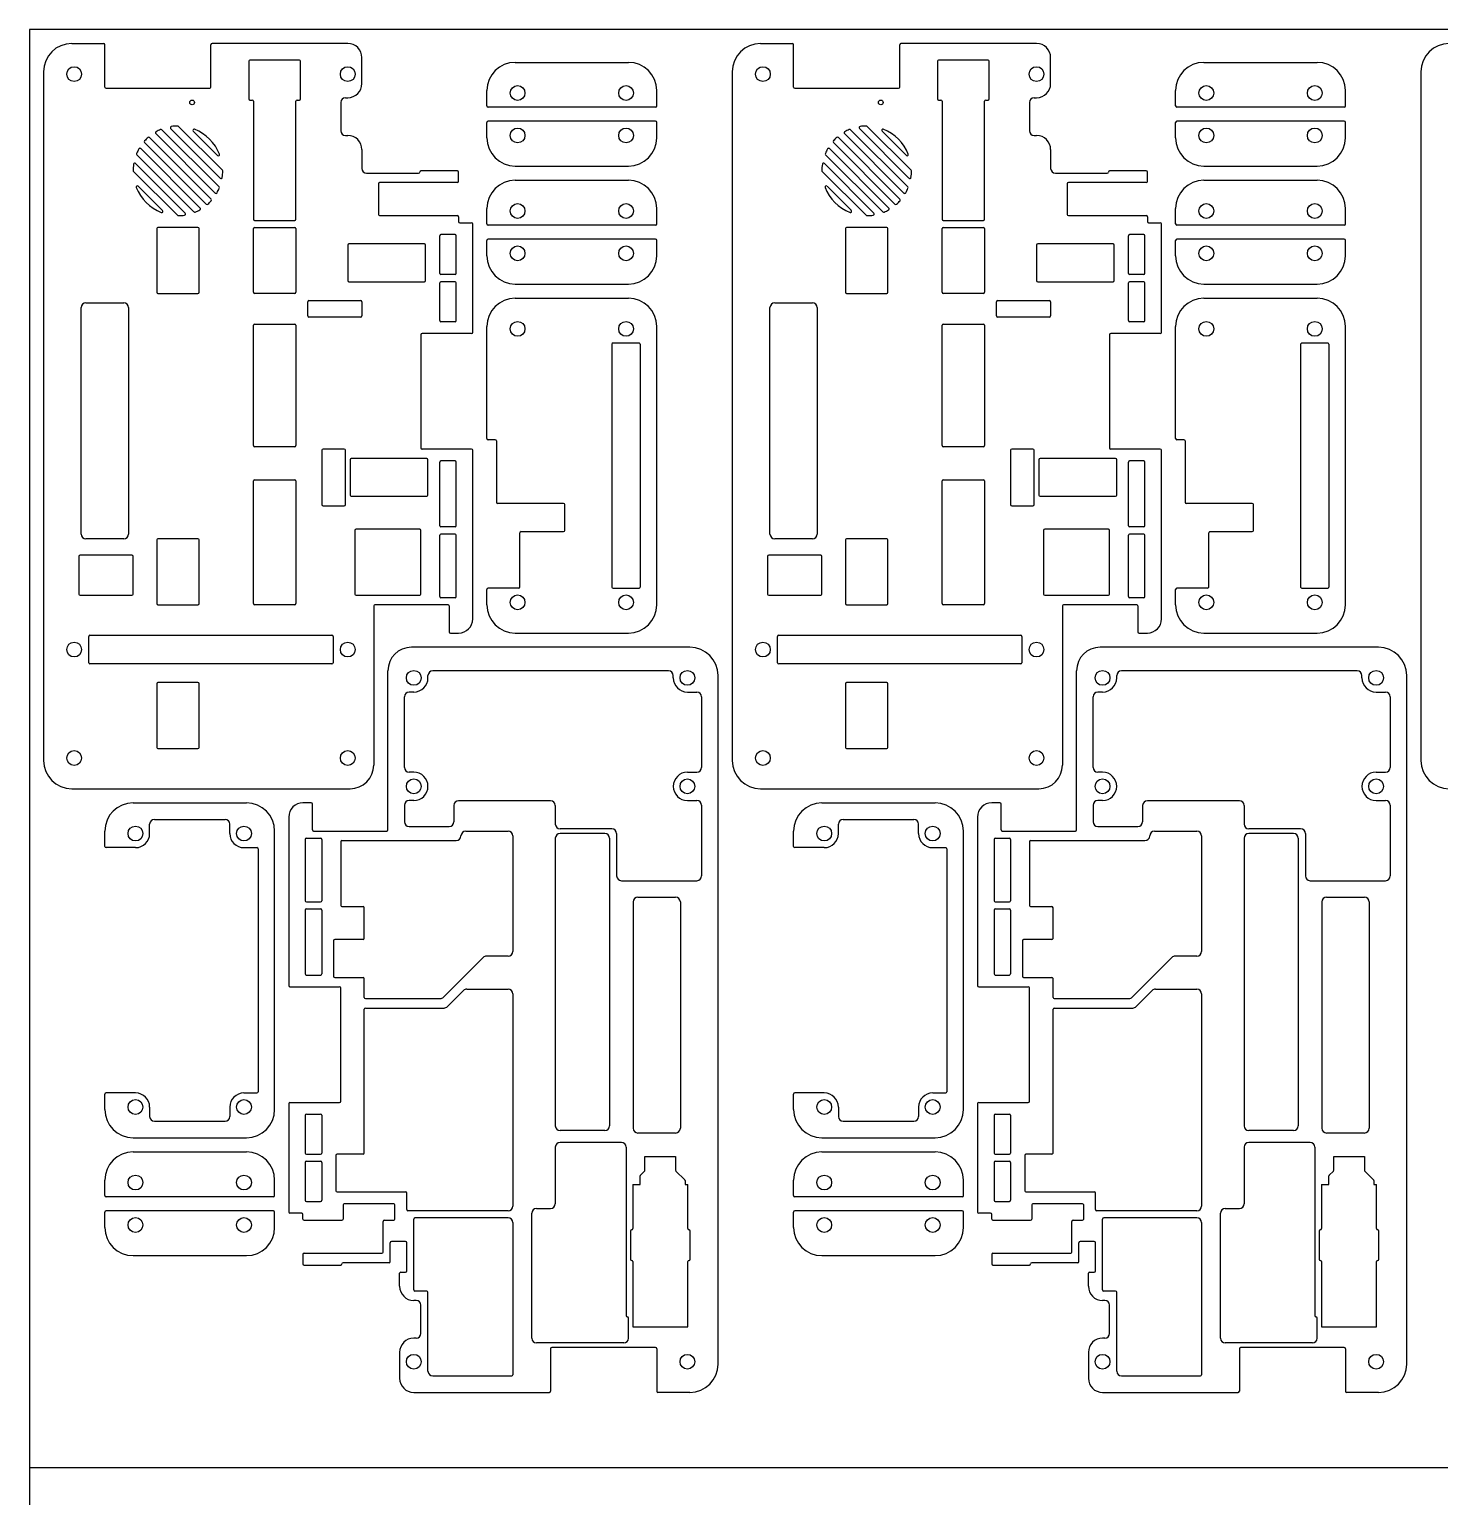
# Model space of a CAD drawing. Extents: x 0 to 610, y 0 to 610.
# Drawn here: x 0 to 299, y 298.9 to 610 of the extents above; entities that cross this region are included whole.
import ezdxf

# ---------------------------------------------------------------- set-up
doc = ezdxf.new("R2010")
doc.units = 0
doc.layers.get('0').update_dxf_attribs({"linetype": 'CONTINUOUS'})

msp = doc.modelspace()

# ---------------------------------------------------------------- linework, layer by layer
for p, q in [((610, 610), (0, 610)), ((0, 610), (0, 305)), ((67.5, 607), (38.75, 607)), ((213.5, 607), (184.75, 607)), ((3, 601), (3, 455)), ((46.5, 603.25), (46.5, 595.25)), ((57.25, 603.5), (46.75, 603.5)), ((57.5, 595.25), (57.5, 603.25)), ((103, 603), (127, 603)), ((149, 601), (149, 455)), ((192.5, 603.25), (192.5, 595.25)), ((203.25, 603.5), (192.75, 603.5)), ((203.5, 595.25), (203.5, 603.25)), ((249, 603), (273, 603)), ((295, 601), (295, 455)), ((46.75, 595), (47.25, 595)), ((47.5, 594.75), (47.5, 569.75)), ((56.5, 569.75), (56.5, 594.75)), ((97, 593.75), (97, 597)), ((133, 593.75), (133, 597)), ((192.75, 595), (193.25, 595)), ((193.5, 594.75), (193.5, 569.75)), ((202.5, 569.75), (202.5, 594.75)), ((243, 593.75), (243, 597)), ((279, 593.75), (279, 597)), ((132.75, 593.5), (97.25, 593.5)), ((278.75, 593.5), (243.25, 593.5)), ((97, 587), (97, 590.25)), ((132.75, 590.5), (97.25, 590.5)), ((133, 587), (133, 590.25)), ((243, 587), (243, 590.25)), ((278.75, 590.5), (243.25, 590.5)), ((279, 587), (279, 590.25)), ((71.5, 579.5), (82.5, 579.5)), ((103, 581), (127, 581)), ((217.5, 579.5), (228.5, 579.5)), ((249, 581), (273, 581)), ((74, 577.25), (74, 570.75)), ((90.75, 577.5), (74.25, 577.5)), ((103, 578), (127, 578)), ((220, 577.25), (220, 570.75)), ((236.75, 577.5), (220.25, 577.5)), ((249, 578), (273, 578)), ((47.75, 569.5), (56.25, 569.5)), ((74.25, 570.5), (90.75, 570.5)), ((97, 568.75), (97, 572)), ((133, 568.75), (133, 572)), ((193.75, 569.5), (202.25, 569.5)), ((220.25, 570.5), (236.75, 570.5)), ((243, 568.75), (243, 572)), ((279, 568.75), (279, 572)), ((27, 567.75), (27, 554.25)), ((35.75, 568), (27.25, 568)), ((36, 554.25), (36, 567.75)), ((47.5, 554.25), (47.5, 567.75)), ((47.75, 568), (56.25, 568)), ((56.5, 567.75), (56.5, 554.25)), ((87, 558.25), (87, 566.25)), ((90.25, 566.5), (87.25, 566.5)), ((90.5, 558.25), (90.5, 566.25)), ((94, 545.75), (94, 568.75)), ((132.75, 568.5), (97.25, 568.5)), ((173, 567.75), (173, 554.25)), ((181.75, 568), (173.25, 568)), ((182, 554.25), (182, 567.75)), ((193.5, 554.25), (193.5, 567.75)), ((193.75, 568), (202.25, 568)), ((202.5, 567.75), (202.5, 554.25)), ((233, 558.25), (233, 566.25)), ((236.25, 566.5), (233.25, 566.5)), ((236.5, 558.25), (236.5, 566.25)), ((240, 545.75), (240, 568.75)), ((278.75, 568.5), (243.25, 568.5)), ((67.5, 564.25), (67.5, 556.75)), ((83.75, 564.5), (67.75, 564.5)), ((84, 556.75), (84, 564.25)), ((97, 562), (97, 565.25)), ((132.75, 565.5), (97.25, 565.5)), ((133, 562), (133, 565.25)), ((213.5, 564.25), (213.5, 556.75)), ((229.75, 564.5), (213.75, 564.5)), ((230, 556.75), (230, 564.25)), ((243, 562), (243, 565.25)), ((278.75, 565.5), (243.25, 565.5)), ((279, 562), (279, 565.25)), ((90.25, 558), (87.25, 558)), ((236.25, 558), (233.25, 558)), ((27.25, 554), (35.75, 554)), ((56.25, 554), (47.75, 554)), ((67.75, 556.5), (83.75, 556.5)), ((87, 548.25), (87, 556.25)), ((90.25, 556.5), (87.25, 556.5)), ((90.5, 548.25), (90.5, 556.25)), ((103, 556), (127, 556)), ((173.25, 554), (181.75, 554)), ((202.25, 554), (193.75, 554)), ((213.75, 556.5), (229.75, 556.5)), ((233, 548.25), (233, 556.25)), ((236.25, 556.5), (233.25, 556.5)), ((236.5, 548.25), (236.5, 556.25)), ((249, 556), (273, 556)), ((59, 549.25), (59, 552.25)), ((59.25, 552.5), (70.25, 552.5)), ((70.5, 552.25), (70.5, 549.25)), ((103, 553), (127, 553)), ((205, 549.25), (205, 552.25)), ((205.25, 552.5), (216.25, 552.5)), ((216.5, 552.25), (216.5, 549.25)), ((249, 553), (273, 553)), ((70.25, 549), (59.25, 549)), ((90.25, 548), (87.25, 548)), ((216.25, 549), (205.25, 549)), ((236.25, 548), (233.25, 548)), ((47.5, 521.75), (47.5, 547.25)), ((47.75, 547.5), (56.25, 547.5)), ((56.5, 547.25), (56.5, 521.75)), ((83, 545.25), (83, 521.25)), ((93.75, 545.5), (83.25, 545.5)), ((97, 523.25), (97, 547)), ((133, 491.5), (133, 547)), ((193.5, 521.75), (193.5, 547.25)), ((193.75, 547.5), (202.25, 547.5)), ((202.5, 547.25), (202.5, 521.75)), ((229, 545.25), (229, 521.25)), ((239.75, 545.5), (229.25, 545.5)), ((243, 523.25), (243, 547)), ((279, 491.5), (279, 547)), ((123.5, 543.25), (123.5, 491.75)), ((123.75, 543.5), (129.25, 543.5)), ((129.5, 543.25), (129.5, 491.75)), ((269.5, 543.25), (269.5, 491.75)), ((269.75, 543.5), (275.25, 543.5)), ((275.5, 543.25), (275.5, 491.75)), ((98.75, 523), (97.25, 523)), ((99, 522.75), (99, 509.75)), ((244.75, 523), (243.25, 523)), ((245, 522.75), (245, 509.75)), ((56.25, 521.5), (47.75, 521.5)), ((62, 520.75), (62, 509.25)), ((66.75, 521), (62.25, 521)), ((67, 509.25), (67, 520.75)), ((93.75, 521), (83.25, 521)), ((202.25, 521.5), (193.75, 521.5)), ((208, 520.75), (208, 509.25)), ((212.75, 521), (208.25, 521)), ((213, 509.25), (213, 520.75)), ((239.75, 521), (229.25, 521)), ((68, 518.75), (68, 511.25)), ((84.25, 519), (68.25, 519)), ((84.5, 511.25), (84.5, 518.75)), ((87, 504.75), (87, 518.25)), ((90.25, 518.5), (87.25, 518.5)), ((90.5, 504.75), (90.5, 518.25)), ((214, 518.75), (214, 511.25)), ((230.25, 519), (214.25, 519)), ((230.5, 511.25), (230.5, 518.75)), ((233, 504.75), (233, 518.25)), ((236.25, 518.5), (233.25, 518.5)), ((236.5, 504.75), (236.5, 518.25)), ((47.5, 488.25), (47.5, 514.25)), ((47.75, 514.5), (56.25, 514.5)), ((56.5, 514.25), (56.5, 488.25)), ((193.5, 488.25), (193.5, 514.25)), ((193.75, 514.5), (202.25, 514.5)), ((202.5, 514.25), (202.5, 488.25)), ((68.25, 511), (84.25, 511)), ((214.25, 511), (230.25, 511)), ((62.25, 509), (66.75, 509)), ((208.25, 509), (212.75, 509)), ((82.75, 504), (69.25, 504)), ((90.25, 504.5), (87.25, 504.5)), ((228.75, 504), (215.25, 504)), ((236.25, 504.5), (233.25, 504.5)), ((27, 501.75), (27, 488.25)), ((35.75, 502), (27.25, 502)), ((36, 488.25), (36, 501.75)), ((69, 503.75), (69, 490.25)), ((83, 490.25), (83, 503.75)), ((87, 489.75), (87, 502.75)), ((90.25, 503), (87.25, 503)), ((90.5, 489.75), (90.5, 502.75)), ((104, 491.75), (104, 503.25)), ((173, 501.75), (173, 488.25)), ((181.75, 502), (173.25, 502)), ((182, 488.25), (182, 501.75)), ((215, 503.75), (215, 490.25)), ((229, 490.25), (229, 503.75)), ((233, 489.75), (233, 502.75)), ((236.25, 503), (233.25, 503)), ((236.5, 489.75), (236.5, 502.75)), ((250, 491.75), (250, 503.25)), ((10.5, 498.25), (10.5, 490.25)), ((21.75, 498.5), (10.75, 498.5)), ((22, 490.25), (22, 498.25)), ((156.5, 498.25), (156.5, 490.25)), ((167.75, 498.5), (156.75, 498.5)), ((168, 490.25), (168, 498.25)), ((10.75, 490), (21.75, 490)), ((69.25, 490), (82.75, 490)), ((90.25, 489.5), (87.25, 489.5)), ((97, 488), (97, 491.25)), ((103.75, 491.5), (97.25, 491.5)), ((123.75, 491.5), (129.25, 491.5)), ((133, 488), (133, 491.5)), ((156.75, 490), (167.75, 490)), ((215.25, 490), (228.75, 490)), ((236.25, 489.5), (233.25, 489.5)), ((243, 488), (243, 491.25)), ((249.75, 491.5), (243.25, 491.5)), ((269.75, 491.5), (275.25, 491.5)), ((279, 488), (279, 491.5)), ((27.25, 488), (35.75, 488)), ((56.25, 488), (47.75, 488)), ((73, 487.75), (73, 454)), ((88.75, 488), (73.25, 488)), ((89, 487.75), (89, 482.25)), ((173.25, 488), (181.75, 488)), ((202.25, 488), (193.75, 488)), ((219, 487.75), (219, 454)), ((234.75, 488), (219.25, 488)), ((235, 487.75), (235, 482.25)), ((12.6, 475.71), (12.6, 481.29)), ((12.85, 481.54), (64.15, 481.54)), ((64.4, 481.29), (64.4, 475.71)), ((103, 482), (127, 482)), ((158.6, 475.71), (158.6, 481.29)), ((158.85, 481.54), (210.15, 481.54)), ((210.4, 481.29), (210.4, 475.71)), ((249, 482), (273, 482)), ((140, 479), (81, 479)), ((286, 479), (227, 479)), ((64.15, 475.46), (12.85, 475.46)), ((76, 440.25), (76, 474)), ((135.5, 474), (85.5, 474)), ((146, 327), (146, 473)), ((210.15, 475.46), (158.85, 475.46)), ((222, 440.25), (222, 474)), ((281.5, 474), (231.5, 474)), ((292, 327), (292, 473)), ((27, 471.25), (27, 457.75)), ((35.75, 471.5), (27.25, 471.5)), ((36, 457.75), (36, 471.25)), ((173, 471.25), (173, 457.75)), ((181.75, 471.5), (173.25, 471.5)), ((182, 457.75), (182, 471.25)), ((79.5, 453.5), (79.5, 468.5)), ((225.5, 453.5), (225.5, 468.5)), ((27.25, 457.5), (35.75, 457.5)), ((173.25, 457.5), (181.75, 457.5)), ((9, 449), (68, 449)), ((155, 449), (214, 449)), ((22, 446), (46, 446)), ((60, 440.25), (60, 445.75)), ((110.5, 446.46), (91, 446.46)), ((168, 446), (192, 446)), ((206, 440.25), (206, 445.75)), ((256.5, 446.46), (237, 446.46)), ((26.5, 442.5), (41.5, 442.5)), ((172.5, 442.5), (187.5, 442.5)), ((16, 436.75), (16, 440)), ((25.5, 439.5), (25.5, 441.5)), ((42.5, 439.5), (42.5, 441.5)), ((52, 384.5), (52, 440)), ((60.25, 440), (75.75, 440)), ((91.5, 439), (91.5, 439)), ((92.5, 440), (101.5, 440)), ((102.5, 439), (102.5, 414.5)), ((123.5, 440.5), (112.5, 440.5)), ((122, 439.5), (112.5, 439.5)), ((124.5, 439.5), (124.5, 430.5)), ((162, 436.75), (162, 440)), ((171.5, 439.5), (171.5, 441.5)), ((188.5, 439.5), (188.5, 441.5)), ((198, 384.5), (198, 440)), ((206.25, 440), (221.75, 440)), ((237.5, 439), (237.5, 439)), ((238.5, 440), (247.5, 440)), ((248.5, 439), (248.5, 414.5)), ((269.5, 440.5), (258.5, 440.5)), ((268, 439.5), (258.5, 439.5)), ((270.5, 439.5), (270.5, 430.5)), ((22.5, 436.5), (16.25, 436.5)), ((45.5, 436.5), (48.25, 436.5)), ((48.5, 436.25), (48.5, 384.75)), ((58.5, 438.25), (58.5, 425.25)), ((58.75, 438.5), (61.75, 438.5)), ((62, 438.25), (62, 425.25)), ((66, 437.75), (66, 424.25)), ((111.5, 438.5), (111.5, 377.5)), ((168.5, 436.5), (162.25, 436.5)), ((191.5, 436.5), (194.25, 436.5)), ((194.5, 436.25), (194.5, 384.75)), ((204.5, 438.25), (204.5, 425.25)), ((204.75, 438.5), (207.75, 438.5)), ((208, 438.25), (208, 425.25)), ((212, 437.75), (212, 424.25)), ((257.5, 438.5), (257.5, 377.5)), ((125.5, 429.5), (141.5, 429.5)), ((271.5, 429.5), (287.5, 429.5)), ((58.5, 423.25), (58.5, 409.75)), ((58.75, 425), (61.75, 425)), ((58.75, 423.5), (61.75, 423.5)), ((62, 423.25), (62, 409.75)), ((66.25, 424), (70.75, 424)), ((71, 417.25), (71, 423.75)), ((204.5, 423.25), (204.5, 409.75)), ((204.75, 425), (207.75, 425)), ((204.75, 423.5), (207.75, 423.5)), ((208, 423.25), (208, 409.75)), ((212.25, 424), (216.75, 424)), ((217, 417.25), (217, 423.75)), ((70.75, 417), (64.75, 417)), ((216.75, 417), (210.75, 417)), ((64.5, 416.75), (64.5, 409.25)), ((210.5, 416.75), (210.5, 409.25)), ((101.5, 413.5), (96.91, 413.5)), ((247.5, 413.5), (242.91, 413.5)), ((58.75, 409.5), (61.75, 409.5)), ((64.75, 409), (70.75, 409)), ((71, 404.75), (71, 408.75)), ((204.75, 409.5), (207.75, 409.5)), ((210.75, 409), (216.75, 409)), ((217, 404.75), (217, 408.75)), ((55.25, 407), (65.75, 407)), ((66, 382.75), (66, 406.75)), ((92.74, 406.5), (101.5, 406.5)), ((102.5, 405.5), (102.5, 360.5)), ((201.25, 407), (211.75, 407)), ((212, 382.75), (212, 406.75)), ((238.74, 406.5), (247.5, 406.5)), ((248.5, 405.5), (248.5, 360.5)), ((71, 371.75), (71, 402.25)), ((217, 371.75), (217, 402.25)), ((16, 381), (16, 384.25)), ((22.5, 384.5), (16.25, 384.5)), ((45.5, 384.5), (48.25, 384.5)), ((52, 381), (52, 384.5)), ((162, 381), (162, 384.25)), ((168.5, 384.5), (162.25, 384.5)), ((191.5, 384.5), (194.25, 384.5)), ((198, 381), (198, 384.5)), ((25.5, 381.5), (25.5, 379.5)), ((42.5, 381.5), (42.5, 379.5)), ((55, 382.25), (55, 359.25)), ((55.25, 382.5), (65.75, 382.5)), ((58.5, 379.75), (58.5, 371.75)), ((58.75, 380), (61.75, 380)), ((62, 379.75), (62, 371.75)), ((171.5, 381.5), (171.5, 379.5)), ((188.5, 381.5), (188.5, 379.5)), ((201, 382.25), (201, 359.25)), ((201.25, 382.5), (211.75, 382.5)), ((204.5, 379.75), (204.5, 371.75)), ((204.75, 380), (207.75, 380)), ((208, 379.75), (208, 371.75)), ((26.5, 378.5), (41.5, 378.5)), ((122, 376.5), (112.5, 376.5)), ((172.5, 378.5), (187.5, 378.5)), ((268, 376.5), (258.5, 376.5)), ((22, 375), (46, 375)), ((125.5, 374), (112.5, 374)), ((168, 375), (192, 375)), ((271.5, 374), (258.5, 374)), ((22, 372), (46, 372)), ((58.75, 371.5), (61.75, 371.5)), ((65, 371.25), (65, 363.75)), ((70.75, 371.5), (65.25, 371.5)), ((168, 372), (192, 372)), ((204.75, 371.5), (207.75, 371.5)), ((211, 371.25), (211, 363.75)), ((216.75, 371.5), (211.25, 371.5)), ((58.5, 369.75), (58.5, 361.75)), ((58.75, 370), (61.75, 370)), ((62, 369.75), (62, 361.75)), ((204.5, 369.75), (204.5, 361.75)), ((204.75, 370), (207.75, 370)), ((208, 369.75), (208, 361.75)), ((16, 362.75), (16, 366)), ((52, 362.75), (52, 366)), ((162, 362.75), (162, 366)), ((198, 362.75), (198, 366)), ((51.75, 362.5), (16.25, 362.5)), ((58.75, 361.5), (61.75, 361.5)), ((65.25, 363.5), (79.75, 363.5)), ((80, 359.75), (80, 363.25)), ((197.75, 362.5), (162.25, 362.5)), ((204.75, 361.5), (207.75, 361.5)), ((211.25, 363.5), (225.75, 363.5)), ((226, 359.75), (226, 363.25)), ((16, 356), (16, 359.25)), ((51.75, 359.5), (16.25, 359.5)), ((52, 356), (52, 359.25)), ((107.5, 360), (110.5, 360)), ((162, 356), (162, 359.25)), ((197.75, 359.5), (162.25, 359.5)), ((198, 356), (198, 359.25)), ((253.5, 360), (256.5, 360)), ((75, 350.75), (75, 357.25)), ((102.5, 357), (102.5, 324.75)), ((221, 350.75), (221, 357.25)), ((248.5, 357), (248.5, 324.75)), ((76.5, 348.75), (76.5, 352.75)), ((222.5, 348.75), (222.5, 352.75)), ((22, 350), (46, 350)), ((58.25, 350.5), (74.75, 350.5)), ((76.25, 348.5), (66.5, 348.5)), ((168, 350), (192, 350)), ((204.25, 350.5), (220.75, 350.5)), ((222.25, 348.5), (212.5, 348.5)), ((85.5, 324.5), (102.25, 324.5)), ((231.5, 324.5), (248.25, 324.5)), ((81.5, 321), (110.25, 321)), ((227.5, 321), (256.25, 321)), ((610, 305), (0, 305)), ((0, 305), (0, 0))]:
    msp.add_line(p, q)
at = {"linetype": 'CONTINUOUS'}
for p, q in [((9, 607), (15.75, 607)), ((16, 597.75), (16, 606.75)), ((38.5, 597.75), (38.5, 606.75)), ((155, 607), (161.75, 607)), ((162, 597.75), (162, 606.75)), ((184.5, 597.75), (184.5, 606.75)), ((70.5, 598.5), (70.5, 604)), ((216.5, 598.5), (216.5, 604)), ((16.25, 597.5), (38.25, 597.5)), ((162.25, 597.5), (184.25, 597.5)), ((56.75, 595), (57.25, 595)), ((66, 594.5), (66, 588.5)), ((67, 595.5), (67.5, 595.5)), ((202.75, 595), (203.25, 595)), ((212, 594.5), (212, 588.5)), ((213, 595.5), (213.5, 595.5)), ((28.1, 588.71), (40.21, 576.6)), ((29.95, 588.97), (40.47, 578.45)), ((31.62, 589.43), (40.93, 580.12)), ((34.75, 588.41), (39.91, 583.25)), ((174.1, 588.71), (186.21, 576.6)), ((175.95, 588.97), (186.47, 578.45)), ((177.62, 589.43), (186.93, 580.12)), ((180.75, 588.41), (185.91, 583.25)), ((24.44, 586), (37.5, 572.94)), ((25.5, 587.06), (38.56, 574)), ((26.79, 587.89), (39.39, 575.29)), ((67, 587.5), (67.5, 587.5)), ((170.44, 586), (183.5, 572.94)), ((171.5, 587.06), (184.56, 574)), ((172.79, 587.89), (185.39, 575.29)), ((213, 587.5), (213.5, 587.5)), ((22.79, 583.4), (34.9, 571.29)), ((23.61, 584.71), (36.21, 572.11)), ((70.5, 584.5), (70.5, 580.5)), ((168.79, 583.4), (180.9, 571.29)), ((169.61, 584.71), (182.21, 572.11)), ((216.5, 584.5), (216.5, 580.5)), ((22.07, 579.88), (31.38, 570.57)), ((22.53, 581.55), (33.05, 571.03)), ((82.75, 579.75), (82.75, 579.75)), ((90.75, 580), (83, 580)), ((91, 577.75), (91, 579.75)), ((168.07, 579.88), (177.38, 570.57)), ((168.53, 581.55), (179.05, 571.03)), ((228.75, 579.75), (228.75, 579.75)), ((236.75, 580), (229, 580)), ((237, 577.75), (237, 579.75)), ((23.09, 576.75), (28.25, 571.59)), ((169.09, 576.75), (174.25, 571.59)), ((91, 570.25), (91, 569.25)), ((237, 570.25), (237, 569.25)), ((91.25, 569), (93.75, 569)), ((237.25, 569), (239.75, 569)), ((11, 503), (11, 551)), ((12, 552), (20, 552)), ((21, 551), (21, 503)), ((157, 503), (157, 551)), ((158, 552), (166, 552)), ((167, 551), (167, 503)), ((94, 485), (94, 520.75)), ((240, 485), (240, 520.75)), ((113.25, 509.5), (99.25, 509.5)), ((113.5, 503.75), (113.5, 509.25)), ((259.25, 509.5), (245.25, 509.5)), ((259.5, 503.75), (259.5, 509.25)), ((20, 502), (12, 502)), ((104.25, 503.5), (113.25, 503.5)), ((166, 502), (158, 502)), ((250.25, 503.5), (259.25, 503.5)), ((89.25, 482), (91, 482)), ((235.25, 482), (237, 482)), ((84.5, 472.5), (84.5, 473)), ((136.5, 472.5), (136.5, 473)), ((230.5, 472.5), (230.5, 473)), ((282.5, 472.5), (282.5, 473)), ((81.5, 469.5), (80.5, 469.5)), ((139.5, 469.5), (141.5, 469.5)), ((142.5, 468.5), (142.5, 453.5)), ((227.5, 469.5), (226.5, 469.5)), ((285.5, 469.5), (287.5, 469.5)), ((288.5, 468.5), (288.5, 453.5)), ((81.5, 452.5), (80.5, 452.5)), ((139.5, 452.5), (141.5, 452.5)), ((227.5, 452.5), (226.5, 452.5)), ((285.5, 452.5), (287.5, 452.5)), ((59.75, 446), (58, 446)), ((79.5, 445.5), (79.5, 442)), ((81.5, 446.5), (80.5, 446.5)), ((90, 445.46), (90, 442)), ((111.5, 445.46), (111.5, 441.5)), ((139.5, 446.5), (141.5, 446.5)), ((142.5, 445.5), (142.5, 430.5)), ((205.75, 446), (204, 446)), ((225.5, 445.5), (225.5, 442)), ((227.5, 446.5), (226.5, 446.5)), ((236, 445.46), (236, 442)), ((257.5, 445.46), (257.5, 441.5)), ((285.5, 446.5), (287.5, 446.5)), ((288.5, 445.5), (288.5, 430.5)), ((55, 443), (55, 407.25)), ((201, 443), (201, 407.25)), ((80.5, 441), (89, 441)), ((226.5, 441), (235, 441)), ((66.25, 438), (90.5, 438)), ((123, 438.5), (123, 377.5)), ((212.25, 438), (236.5, 438)), ((269, 438.5), (269, 377.5)), ((128, 425), (128, 377)), ((129, 426), (137, 426)), ((138, 425), (138, 377)), ((274, 425), (274, 377)), ((275, 426), (283, 426)), ((284, 425), (284, 377)), ((87.79, 404.79), (96.21, 413.21)), ((233.79, 404.79), (242.21, 413.21)), ((71.25, 404.5), (87.09, 404.5)), ((88.62, 402.79), (92.04, 406.21)), ((217.25, 404.5), (233.09, 404.5)), ((234.62, 402.79), (238.04, 406.21)), ((71.25, 402.5), (87.91, 402.5)), ((217.25, 402.5), (233.91, 402.5)), ((137, 376), (129, 376)), ((283, 376), (275, 376)), ((111.5, 373), (111.5, 361)), ((126.5, 373), (126.5, 337.25)), ((130.5, 368.1), (130.5, 371)), ((130.5, 371), (137, 371)), ((137, 371), (137, 368.1)), ((257.5, 373), (257.5, 361)), ((272.5, 373), (272.5, 337.25)), ((276.5, 368.1), (276.5, 371)), ((276.5, 371), (283, 371)), ((283, 371), (283, 368.1)), ((129.57, 367.07), (130.43, 367.93)), ((137.07, 367.93), (138.93, 366.07)), ((275.57, 367.07), (276.43, 367.93)), ((283.07, 367.93), (284.93, 366.07)), ((127.9, 365.1), (127.9, 355.75)), ((127.9, 365.1), (129.5, 365.1)), ((129.5, 365.1), (129.5, 366.9)), ((139, 365.9), (139, 365.1)), ((139, 365.1), (139.6, 365.1)), ((139.6, 355.75), (139.6, 365.1)), ((273.9, 365.1), (273.9, 355.75)), ((273.9, 365.1), (275.5, 365.1)), ((275.5, 365.1), (275.5, 366.9)), ((285, 365.9), (285, 365.1)), ((285, 365.1), (285.6, 365.1)), ((285.6, 355.75), (285.6, 365.1)), ((77.25, 361), (66.75, 361)), ((223.25, 361), (212.75, 361)), ((57.75, 359), (55.25, 359)), ((58, 357.75), (58, 358.75)), ((66.5, 360.75), (66.5, 357.75)), ((77.5, 357.75), (77.5, 360.75)), ((101.5, 359.5), (80.25, 359.5)), ((101.5, 358), (81.75, 358)), ((106.5, 332.5), (106.5, 359)), ((203.75, 359), (201.25, 359)), ((204, 357.75), (204, 358.75)), ((212.5, 360.75), (212.5, 357.75)), ((223.5, 357.75), (223.5, 360.75)), ((247.5, 359.5), (226.25, 359.5)), ((247.5, 358), (227.75, 358)), ((252.5, 332.5), (252.5, 359)), ((58.25, 357.5), (66.25, 357.5)), ((75.25, 357.5), (77.25, 357.5)), ((81.5, 342.75), (81.5, 357.75)), ((127.4, 355.25), (127.4, 349.25)), ((127.65, 355.5), (127.65, 355.5)), ((139.85, 355.5), (139.85, 355.5)), ((140.1, 349.25), (140.1, 355.25)), ((204.25, 357.5), (212.25, 357.5)), ((221.25, 357.5), (223.25, 357.5)), ((227.5, 342.75), (227.5, 357.75)), ((273.4, 355.25), (273.4, 349.25)), ((273.65, 355.5), (273.65, 355.5)), ((285.85, 355.5), (285.85, 355.5)), ((286.1, 349.25), (286.1, 355.25)), ((79.75, 353), (76.75, 353)), ((80, 346.75), (80, 352.75)), ((225.75, 353), (222.75, 353)), ((226, 346.75), (226, 352.75)), ((58, 350.25), (58, 348.25)), ((127.65, 349), (127.65, 349)), ((127.9, 348.75), (127.9, 334.9)), ((139.6, 334.9), (139.6, 348.75)), ((139.85, 349), (139.85, 349)), ((204, 350.25), (204, 348.25)), ((273.65, 349), (273.65, 349)), ((273.9, 348.75), (273.9, 334.9)), ((285.6, 334.9), (285.6, 348.75)), ((285.85, 349), (285.85, 349)), ((58.25, 348), (66, 348)), ((66.25, 348.25), (66.25, 348.25)), ((78.5, 343.5), (78.5, 346.25)), ((78.75, 346.5), (79.75, 346.5)), ((204.25, 348), (212, 348)), ((212.25, 348.25), (212.25, 348.25)), ((224.5, 343.5), (224.5, 346.25)), ((224.75, 346.5), (225.75, 346.5)), ((84.25, 342.5), (81.75, 342.5)), ((84.5, 325.5), (84.5, 342.25)), ((230.25, 342.5), (227.75, 342.5)), ((230.5, 325.5), (230.5, 342.25)), ((82, 340.5), (81.5, 340.5)), ((83, 333.5), (83, 339.5)), ((228, 340.5), (227.5, 340.5)), ((229, 333.5), (229, 339.5)), ((126.75, 337), (126.75, 337)), ((127, 332.5), (127, 336.75)), ((272.75, 337), (272.75, 337)), ((273, 332.5), (273, 336.75)), ((127.9, 334.9), (139.6, 334.9)), ((273.9, 334.9), (285.6, 334.9)), ((82, 332.5), (81.5, 332.5)), ((126, 331.5), (107.5, 331.5)), ((110.5, 330.25), (110.5, 321.25)), ((132.75, 330.5), (110.75, 330.5)), ((133, 330.25), (133, 321.25)), ((228, 332.5), (227.5, 332.5)), ((272, 331.5), (253.5, 331.5)), ((256.5, 330.25), (256.5, 321.25)), ((278.75, 330.5), (256.75, 330.5)), ((279, 330.25), (279, 321.25)), ((78.5, 329.5), (78.5, 324)), ((224.5, 329.5), (224.5, 324)), ((140, 321), (133.25, 321)), ((286, 321), (279.25, 321))]:
    msp.add_line(p, q, dxfattribs=at)
for centre, radius in [((9.5, 600.5), 1.57), ((67.5, 600.5), 1.57), ((155.5, 600.5), 1.57), ((213.5, 600.5), 1.57), ((34.5, 594.5), 0.5), ((180.5, 594.5), 0.5), ((67.5, 478.5), 1.57), ((213.5, 478.5), 1.57), ((81.5, 472.5), 1.57), ((227.5, 472.5), 1.57), ((67.5, 455.5), 1.57), ((213.5, 455.5), 1.57), ((81.5, 449.5), 1.57), ((227.5, 449.5), 1.57), ((81.5, 327.5), 1.57), ((139.5, 327.5), 1.57), ((227.5, 327.5), 1.57), ((285.5, 327.5), 1.57)]:
    msp.add_circle(centre, radius, dxfattribs=at)
for centre in [(103.5, 596.5), (126.5, 596.5), (249.5, 596.5), (272.5, 596.5), (103.5, 587.5), (126.5, 587.5), (249.5, 587.5), (272.5, 587.5), (103.5, 571.5), (126.5, 571.5), (249.5, 571.5), (272.5, 571.5), (103.5, 562.5), (126.5, 562.5), (249.5, 562.5), (272.5, 562.5), (103.5, 546.5), (126.5, 546.5), (249.5, 546.5), (272.5, 546.5), (103.5, 488.5), (126.5, 488.5), (249.5, 488.5), (272.5, 488.5), (9.5, 478.5), (155.5, 478.5), (139.5, 472.5), (285.5, 472.5), (9.5, 455.5), (155.5, 455.5), (139.5, 449.5), (285.5, 449.5), (22.5, 439.5), (45.5, 439.5), (168.5, 439.5), (191.5, 439.5), (22.5, 381.5), (45.5, 381.5), (168.5, 381.5), (191.5, 381.5), (22.5, 365.5), (45.5, 365.5), (168.5, 365.5), (191.5, 365.5), (22.5, 356.5), (45.5, 356.5), (168.5, 356.5), (191.5, 356.5)]:
    msp.add_circle(centre, 1.57)
for centre, radius, start, end in [((9, 601), 6, 90, 180), ((155, 601), 6, 90, 180), ((301, 601), 6, 90, 180), ((46.75, 603.25), 0.25, 90, 180), ((57.25, 603.25), 0.25, 0, 90), ((103, 597), 6, 90, 180), ((127, 597), 6, 0, 90), ((192.75, 603.25), 0.25, 90, 180), ((203.25, 603.25), 0.25, 0, 90), ((249, 597), 6, 90, 180), ((273, 597), 6, 0, 90), ((46.75, 595.25), 0.25, 180, 270), ((47.25, 594.75), 0.25, 0, 90), ((57.25, 595.25), 0.25, 270, 0), ((192.75, 595.25), 0.25, 180, 270), ((193.25, 594.75), 0.25, 0, 90), ((203.25, 595.25), 0.25, 270, 0), ((97.25, 593.75), 0.25, 180, 270), ((132.75, 593.75), 0.25, 270, 0), ((243.25, 593.75), 0.25, 180, 270), ((278.75, 593.75), 0.25, 270, 0), ((97.25, 590.25), 0.25, 90, 180), ((132.75, 590.25), 0.25, 0, 90), ((243.25, 590.25), 0.25, 90, 180), ((278.75, 590.25), 0.25, 0, 90), ((103, 587), 6, 180, 270), ((127, 587), 6, 270, 0), ((249, 587), 6, 180, 270), ((273, 587), 6, 270, 0), ((74.25, 577.25), 0.25, 90, 180), ((103, 572), 6, 90, 180), ((127, 572), 6, 0, 90), ((220.25, 577.25), 0.25, 90, 180), ((249, 572), 6, 90, 180), ((273, 572), 6, 0, 90), ((47.75, 569.75), 0.25, 180, 270), ((56.25, 569.75), 0.25, 270, 0), ((74.25, 570.75), 0.25, 180, 270), ((193.75, 569.75), 0.25, 180, 270), ((202.25, 569.75), 0.25, 270, 0), ((220.25, 570.75), 0.25, 180, 270), ((27.25, 567.75), 0.25, 90, 180), ((35.75, 567.75), 0.25, 0, 90), ((47.75, 567.75), 0.25, 90, 180), ((56.25, 567.75), 0.25, 0, 90), ((87.25, 566.25), 0.25, 90, 180), ((90.25, 566.25), 0.25, 0, 90), ((97.25, 568.75), 0.25, 180, 270), ((132.75, 568.75), 0.25, 270, 0), ((173.25, 567.75), 0.25, 90, 180), ((181.75, 567.75), 0.25, 0, 90), ((193.75, 567.75), 0.25, 90, 180), ((202.25, 567.75), 0.25, 0, 90), ((233.25, 566.25), 0.25, 90, 180), ((236.25, 566.25), 0.25, 0, 90), ((243.25, 568.75), 0.25, 180, 270), ((278.75, 568.75), 0.25, 270, 0), ((67.75, 564.25), 0.25, 90, 180), ((83.75, 564.25), 0.25, 0, 90), ((97.25, 565.25), 0.25, 90, 180), ((132.75, 565.25), 0.25, 0, 90), ((213.75, 564.25), 0.25, 90, 180), ((229.75, 564.25), 0.25, 0, 90), ((243.25, 565.25), 0.25, 90, 180), ((278.75, 565.25), 0.25, 0, 90), ((103, 562), 6, 180, 270), ((127, 562), 6, 270, 0), ((249, 562), 6, 180, 270), ((273, 562), 6, 270, 0), ((87.25, 558.25), 0.25, 180, 270), ((90.25, 558.25), 0.25, 270, 0), ((233.25, 558.25), 0.25, 180, 270), ((236.25, 558.25), 0.25, 270, 0), ((27.25, 554.25), 0.25, 180, 270), ((35.75, 554.25), 0.25, 270, 0), ((47.75, 554.25), 0.25, 180, 270), ((56.25, 554.25), 0.25, 270, 0), ((67.75, 556.75), 0.25, 180, 270), ((83.75, 556.75), 0.25, 270, 0), ((87.25, 556.25), 0.25, 90, 180), ((90.25, 556.25), 0.25, 0, 90), ((173.25, 554.25), 0.25, 180, 270), ((181.75, 554.25), 0.25, 270, 0), ((193.75, 554.25), 0.25, 180, 270), ((202.25, 554.25), 0.25, 270, 0), ((213.75, 556.75), 0.25, 180, 270), ((229.75, 556.75), 0.25, 270, 0), ((233.25, 556.25), 0.25, 90, 180), ((236.25, 556.25), 0.25, 0, 90), ((59.25, 552.25), 0.25, 90, 180), ((70.25, 552.25), 0.25, 0, 90), ((103, 547), 6, 90, 180), ((127, 547), 6, 0, 90), ((205.25, 552.25), 0.25, 90, 180), ((216.25, 552.25), 0.25, 0, 90), ((249, 547), 6, 90, 180), ((273, 547), 6, 0, 90), ((59.25, 549.25), 0.25, 180, 270), ((70.25, 549.25), 0.25, 270, 0), ((87.25, 548.25), 0.25, 180, 270), ((90.25, 548.25), 0.25, 270, 0), ((205.25, 549.25), 0.25, 180, 270), ((216.25, 549.25), 0.25, 270, 0), ((233.25, 548.25), 0.25, 180, 270), ((236.25, 548.25), 0.25, 270, 0), ((47.75, 547.25), 0.25, 90, 180), ((56.25, 547.25), 0.25, 0, 90), ((83.25, 545.25), 0.25, 90, 180), ((93.75, 545.75), 0.25, 270, 0), ((193.75, 547.25), 0.25, 90, 180), ((202.25, 547.25), 0.25, 0, 90), ((229.25, 545.25), 0.25, 90, 180), ((239.75, 545.75), 0.25, 270, 0), ((123.75, 543.25), 0.25, 90, 180), ((129.25, 543.25), 0.25, 0, 90), ((269.75, 543.25), 0.25, 90, 180), ((275.25, 543.25), 0.25, 0, 90), ((97.25, 523.25), 0.25, 180, 270), ((98.75, 522.75), 0.25, 0, 90), ((243.25, 523.25), 0.25, 180, 270), ((244.75, 522.75), 0.25, 0, 90), ((47.75, 521.75), 0.25, 180, 270), ((56.25, 521.75), 0.25, 270, 0), ((62.25, 520.75), 0.25, 90, 180), ((66.75, 520.75), 0.25, 0, 90), ((83.25, 521.25), 0.25, 180, 270), ((193.75, 521.75), 0.25, 180, 270), ((202.25, 521.75), 0.25, 270, 0), ((208.25, 520.75), 0.25, 90, 180), ((212.75, 520.75), 0.25, 0, 90), ((229.25, 521.25), 0.25, 180, 270), ((68.25, 518.75), 0.25, 90, 180), ((84.25, 518.75), 0.25, 0, 90), ((87.25, 518.25), 0.25, 90, 180), ((90.25, 518.25), 0.25, 0, 90), ((214.25, 518.75), 0.25, 90, 180), ((230.25, 518.75), 0.25, 0, 90), ((233.25, 518.25), 0.25, 90, 180), ((236.25, 518.25), 0.25, 0, 90), ((47.75, 514.25), 0.25, 90, 180), ((56.25, 514.25), 0.25, 0, 90), ((193.75, 514.25), 0.25, 90, 180), ((202.25, 514.25), 0.25, 0, 90), ((68.25, 511.25), 0.25, 180, 270), ((84.25, 511.25), 0.25, 270, 0), ((214.25, 511.25), 0.25, 180, 270), ((230.25, 511.25), 0.25, 270, 0), ((62.25, 509.25), 0.25, 180, 270), ((66.75, 509.25), 0.25, 270, 0), ((99.25, 509.75), 0.25, 180, 270), ((208.25, 509.25), 0.25, 180, 270), ((212.75, 509.25), 0.25, 270, 0), ((245.25, 509.75), 0.25, 180, 270), ((69.25, 503.75), 0.25, 90, 180), ((82.75, 503.75), 0.25, 0, 90), ((87.25, 504.75), 0.25, 180, 270), ((90.25, 504.75), 0.25, 270, 0), ((215.25, 503.75), 0.25, 90, 180), ((228.75, 503.75), 0.25, 0, 90), ((233.25, 504.75), 0.25, 180, 270), ((236.25, 504.75), 0.25, 270, 0), ((27.25, 501.75), 0.25, 90, 180), ((35.75, 501.75), 0.25, 0, 90), ((87.25, 502.75), 0.25, 90, 180), ((90.25, 502.75), 0.25, 0, 90), ((173.25, 501.75), 0.25, 90, 180), ((181.75, 501.75), 0.25, 0, 90), ((233.25, 502.75), 0.25, 90, 180), ((236.25, 502.75), 0.25, 0, 90), ((10.75, 498.25), 0.25, 90, 180), ((21.75, 498.25), 0.25, 0, 90), ((156.75, 498.25), 0.25, 90, 180), ((167.75, 498.25), 0.25, 0, 90), ((103.75, 491.75), 0.25, 270, 0), ((123.75, 491.75), 0.25, 180, 270), ((129.25, 491.75), 0.25, 270, 0), ((249.75, 491.75), 0.25, 270, 0), ((269.75, 491.75), 0.25, 180, 270), ((275.25, 491.75), 0.25, 270, 0), ((10.75, 490.25), 0.25, 180, 270), ((21.75, 490.25), 0.25, 270, 0), ((69.25, 490.25), 0.25, 180, 270), ((82.75, 490.25), 0.25, 270, 0), ((87.25, 489.75), 0.25, 180, 270), ((90.25, 489.75), 0.25, 270, 0), ((97.25, 491.25), 0.25, 90, 180), ((156.75, 490.25), 0.25, 180, 270), ((167.75, 490.25), 0.25, 270, 0), ((215.25, 490.25), 0.25, 180, 270), ((228.75, 490.25), 0.25, 270, 0), ((233.25, 489.75), 0.25, 180, 270), ((236.25, 489.75), 0.25, 270, 0), ((243.25, 491.25), 0.25, 90, 180), ((27.25, 488.25), 0.25, 180, 270), ((35.75, 488.25), 0.25, 270, 0), ((47.75, 488.25), 0.25, 180, 270), ((56.25, 488.25), 0.25, 270, 0), ((73.25, 487.75), 0.25, 90, 180), ((88.75, 487.75), 0.25, 0, 90), ((103, 488), 6, 180, 270), ((127, 488), 6, 270, 0), ((173.25, 488.25), 0.25, 180, 270), ((181.75, 488.25), 0.25, 270, 0), ((193.75, 488.25), 0.25, 180, 270), ((202.25, 488.25), 0.25, 270, 0), ((219.25, 487.75), 0.25, 90, 180), ((234.75, 487.75), 0.25, 0, 90), ((249, 488), 6, 180, 270), ((273, 488), 6, 270, 0), ((12.85, 481.29), 0.25, 90, 180), ((64.15, 481.29), 0.25, 0, 90), ((158.85, 481.29), 0.25, 90, 180), ((210.15, 481.29), 0.25, 0, 90), ((81, 474), 5, 90, 180), ((140, 473), 6, 0, 90), ((227, 474), 5, 90, 180), ((286, 473), 6, 0, 90), ((12.85, 475.71), 0.25, 180, 270), ((64.15, 475.71), 0.25, 270, 0), ((158.85, 475.71), 0.25, 180, 270), ((210.15, 475.71), 0.25, 270, 0), ((27.25, 471.25), 0.25, 90, 180), ((35.75, 471.25), 0.25, 0, 90), ((173.25, 471.25), 0.25, 90, 180), ((181.75, 471.25), 0.25, 0, 90), ((27.25, 457.75), 0.25, 180, 270), ((35.75, 457.75), 0.25, 270, 0), ((173.25, 457.75), 0.25, 180, 270), ((181.75, 457.75), 0.25, 270, 0), ((9, 455), 6, 180, 270), ((155, 455), 6, 180, 270), ((301, 455), 6, 180, 270), ((68, 454), 5, 270, 0), ((214, 454), 5, 270, 0), ((22, 440), 6, 90, 180), ((46, 440), 6, 0, 90), ((110.5, 445.46), 1, 0, 90), ((168, 440), 6, 90, 180), ((192, 440), 6, 0, 90), ((256.5, 445.46), 1, 0, 90), ((26.5, 441.5), 1, 90, 180), ((41.5, 441.5), 1, 0, 90), ((172.5, 441.5), 1, 90, 180), ((187.5, 441.5), 1, 0, 90), ((22.5, 439.5), 3, 270, 0), ((45.5, 439.5), 3, 180, 270), ((60.25, 440.25), 0.25, 180, 270), ((75.75, 440.25), 0.25, 270, 0), ((92.5, 439), 1, 90, 180), ((101.5, 439), 1, 0, 90), ((112.5, 438.5), 1, 90, 180), ((168.5, 439.5), 3, 270, 0), ((191.5, 439.5), 3, 180, 270), ((206.25, 440.25), 0.25, 180, 270), ((221.75, 440.25), 0.25, 270, 0), ((238.5, 439), 1, 90, 180), ((247.5, 439), 1, 0, 90), ((258.5, 438.5), 1, 90, 180), ((16.25, 436.75), 0.25, 180, 270), ((48.25, 436.25), 0.25, 0, 90), ((58.75, 438.25), 0.25, 90, 180), ((61.75, 438.25), 0.25, 0, 90), ((66.25, 437.75), 0.25, 90, 180), ((162.25, 436.75), 0.25, 180, 270), ((194.25, 436.25), 0.25, 0, 90), ((204.75, 438.25), 0.25, 90, 180), ((207.75, 438.25), 0.25, 0, 90), ((212.25, 437.75), 0.25, 90, 180), ((58.75, 425.25), 0.25, 180, 270), ((58.75, 423.25), 0.25, 90, 180), ((61.75, 425.25), 0.25, 270, 0), ((61.75, 423.25), 0.25, 0, 90), ((66.25, 424.25), 0.25, 180, 270), ((70.75, 423.75), 0.25, 0, 90), ((204.75, 425.25), 0.25, 180, 270), ((204.75, 423.25), 0.25, 90, 180), ((207.75, 425.25), 0.25, 270, 0), ((207.75, 423.25), 0.25, 0, 90), ((212.25, 424.25), 0.25, 180, 270), ((216.75, 423.75), 0.25, 0, 90), ((64.75, 416.75), 0.25, 90, 180), ((70.75, 417.25), 0.25, 270, 0), ((210.75, 416.75), 0.25, 90, 180), ((216.75, 417.25), 0.25, 270, 0), ((101.5, 414.5), 1, 270, 0), ((247.5, 414.5), 1, 270, 0), ((58.75, 409.75), 0.25, 180, 270), ((61.75, 409.75), 0.25, 270, 0), ((64.75, 409.25), 0.25, 180, 270), ((70.75, 408.75), 0.25, 0, 90), ((204.75, 409.75), 0.25, 180, 270), ((207.75, 409.75), 0.25, 270, 0), ((210.75, 409.25), 0.25, 180, 270), ((216.75, 408.75), 0.25, 0, 90), ((65.75, 406.75), 0.25, 0, 90), ((101.5, 405.5), 1, 0, 90), ((211.75, 406.75), 0.25, 0, 90), ((247.5, 405.5), 1, 0, 90), ((16.25, 384.25), 0.25, 90, 180), ((22.5, 381.5), 3, 0, 90), ((45.5, 381.5), 3, 90, 180), ((48.25, 384.75), 0.25, 270, 0), ((65.75, 382.75), 0.25, 270, 0), ((162.25, 384.25), 0.25, 90, 180), ((168.5, 381.5), 3, 0, 90), ((191.5, 381.5), 3, 90, 180), ((194.25, 384.75), 0.25, 270, 0), ((211.75, 382.75), 0.25, 270, 0), ((22, 381), 6, 180, 270), ((46, 381), 6, 270, 0), ((55.25, 382.25), 0.25, 90, 180), ((58.75, 379.75), 0.25, 90, 180), ((61.75, 379.75), 0.25, 0, 90), ((168, 381), 6, 180, 270), ((192, 381), 6, 270, 0), ((201.25, 382.25), 0.25, 90, 180), ((204.75, 379.75), 0.25, 90, 180), ((207.75, 379.75), 0.25, 0, 90), ((26.5, 379.5), 1, 180, 270), ((41.5, 379.5), 1, 270, 0), ((112.5, 377.5), 1, 180, 270), ((172.5, 379.5), 1, 180, 270), ((187.5, 379.5), 1, 270, 0), ((258.5, 377.5), 1, 180, 270), ((22, 366), 6, 90, 180), ((46, 366), 6, 0, 90), ((58.75, 371.75), 0.25, 180, 270), ((61.75, 371.75), 0.25, 270, 0), ((65.25, 371.25), 0.25, 90, 180), ((70.75, 371.75), 0.25, 270, 0), ((168, 366), 6, 90, 180), ((192, 366), 6, 0, 90), ((204.75, 371.75), 0.25, 180, 270), ((207.75, 371.75), 0.25, 270, 0), ((211.25, 371.25), 0.25, 90, 180), ((216.75, 371.75), 0.25, 270, 0), ((58.75, 369.75), 0.25, 90, 180), ((61.75, 369.75), 0.25, 0, 90), ((204.75, 369.75), 0.25, 90, 180), ((207.75, 369.75), 0.25, 0, 90), ((16.25, 362.75), 0.25, 180, 270), ((51.75, 362.75), 0.25, 270, 0), ((58.75, 361.75), 0.25, 180, 270), ((61.75, 361.75), 0.25, 270, 0), ((65.25, 363.75), 0.25, 180, 270), ((79.75, 363.25), 0.25, 0, 90), ((162.25, 362.75), 0.25, 180, 270), ((197.75, 362.75), 0.25, 270, 0), ((204.75, 361.75), 0.25, 180, 270), ((207.75, 361.75), 0.25, 270, 0), ((211.25, 363.75), 0.25, 180, 270), ((225.75, 363.25), 0.25, 0, 90), ((16.25, 359.25), 0.25, 90, 180), ((51.75, 359.25), 0.25, 0, 90), ((162.25, 359.25), 0.25, 90, 180), ((197.75, 359.25), 0.25, 0, 90), ((22, 356), 6, 180, 270), ((46, 356), 6, 270, 0), ((168, 356), 6, 180, 270), ((192, 356), 6, 270, 0), ((74.75, 350.75), 0.25, 270, 0), ((76.25, 348.75), 0.25, 270, 0), ((220.75, 350.75), 0.25, 270, 0), ((222.25, 348.75), 0.25, 270, 0), ((140, 327), 6, 270, 0), ((286, 327), 6, 270, 0), ((102.25, 324.75), 0.25, 270, 0), ((248.25, 324.75), 0.25, 270, 0)]:
    msp.add_arc(centre, radius, start, end)
for centre, radius, start, end in [((15.75, 606.75), 0.25, 0, 90), ((38.75, 606.75), 0.25, 90, 180), ((67.5, 604), 3, 0, 90), ((161.75, 606.75), 0.25, 0, 90), ((184.75, 606.75), 0.25, 90, 180), ((213.5, 604), 3, 0, 90), ((16.25, 597.75), 0.25, 180, 270), ((38.25, 597.75), 0.25, 270, 0), ((67.5, 598.5), 3, 270, 0), ((162.25, 597.75), 0.25, 180, 270), ((184.25, 597.75), 0.25, 270, 0), ((213.5, 598.5), 3, 270, 0), ((56.75, 594.75), 0.25, 90, 180), ((67, 594.5), 1, 90, 180), ((202.75, 594.75), 0.25, 90, 180), ((213, 594.5), 1, 90, 180), ((26.97, 588.07), 0.25, 119.3196, 225), ((31.5, 580), 9.5, 112.7667, 119.3196), ((27.92, 588.53), 0.25, 45, 112.7667), ((30.13, 589.15), 0.25, 98.5163, 225), ((31.5, 580), 9.5, 90.3558, 98.5163), ((31.44, 589.25), 0.25, 45, 90.3558), ((34.93, 588.59), 0.25, 68.2315, 225), ((31.5, 580), 9.5, 21.7685, 68.2315), ((67, 588.5), 1, 180, 270), ((172.97, 588.07), 0.25, 119.3196, 225), ((177.5, 580), 9.5, 112.7667, 119.3196), ((173.92, 588.53), 0.25, 45, 112.7667), ((176.13, 589.15), 0.25, 98.5163, 225), ((177.5, 580), 9.5, 90.3558, 98.5163), ((177.44, 589.25), 0.25, 45, 90.3558), ((180.93, 588.59), 0.25, 68.2315, 225), ((177.5, 580), 9.5, 21.7685, 68.2315), ((213, 588.5), 1, 180, 270), ((24.62, 586.18), 0.25, 138.0986, 225), ((31.5, 580), 9.5, 131.9014, 138.0986), ((25.32, 586.88), 0.25, 45, 131.9014), ((67.5, 584.5), 3, 0, 90), ((170.62, 586.18), 0.25, 138.0986, 225), ((177.5, 580), 9.5, 131.9014, 138.0986), ((171.32, 586.88), 0.25, 45, 131.9014), ((213.5, 584.5), 3, 0, 90), ((22.97, 583.58), 0.25, 157.2333, 225), ((31.5, 580), 9.5, 150.6804, 157.2333), ((23.43, 584.53), 0.25, 45, 150.6804), ((40.09, 583.43), 0.25, 225, 21.7685), ((168.97, 583.58), 0.25, 157.2333, 225), ((177.5, 580), 9.5, 150.6804, 157.2333), ((169.43, 584.53), 0.25, 45, 150.6804), ((186.09, 583.43), 0.25, 225, 21.7685), ((31.5, 580), 9.5, 171.4837, 179.6442), ((22.25, 580.06), 0.25, 179.6442, 225), ((22.35, 581.37), 0.25, 45, 171.4837), ((31.5, 580), 9.5, 351.4837, 359.6442), ((40.75, 579.94), 0.25, 359.6442, 45), ((71.5, 580.5), 1, 180, 270), ((82.5, 579.75), 0.25, 270, 0), ((83, 579.75), 0.25, 90, 180), ((90.75, 579.75), 0.25, 0, 90), ((177.5, 580), 9.5, 171.4837, 179.6442), ((168.25, 580.06), 0.25, 179.6442, 225), ((168.35, 581.37), 0.25, 45, 171.4837), ((177.5, 580), 9.5, 351.4837, 359.6442), ((186.75, 579.94), 0.25, 359.6442, 45), ((217.5, 580.5), 1, 180, 270), ((228.5, 579.75), 0.25, 270, 0), ((229, 579.75), 0.25, 90, 180), ((236.75, 579.75), 0.25, 0, 90), ((22.91, 576.57), 0.25, 45, 201.7685), ((31.5, 580), 9.5, 201.7685, 248.2315), ((31.5, 580), 9.5, 330.6804, 337.2333), ((40.03, 576.42), 0.25, 337.2333, 45), ((40.65, 578.63), 0.25, 225, 351.4837), ((90.75, 577.75), 0.25, 270, 0), ((168.91, 576.57), 0.25, 45, 201.7685), ((177.5, 580), 9.5, 201.7685, 248.2315), ((177.5, 580), 9.5, 330.6804, 337.2333), ((186.03, 576.42), 0.25, 337.2333, 45), ((186.65, 578.63), 0.25, 225, 351.4837), ((236.75, 577.75), 0.25, 270, 0), ((37.68, 573.12), 0.25, 225, 311.9014), ((31.5, 580), 9.5, 311.9014, 318.0986), ((38.38, 573.82), 0.25, 318.0986, 45), ((39.57, 575.47), 0.25, 225, 330.6804), ((183.68, 573.12), 0.25, 225, 311.9014), ((177.5, 580), 9.5, 311.9014, 318.0986), ((184.38, 573.82), 0.25, 318.0986, 45), ((185.57, 575.47), 0.25, 225, 330.6804), ((28.07, 571.41), 0.25, 248.2315, 45), ((31.56, 570.75), 0.25, 225, 270.3558), ((31.5, 580), 9.5, 270.3558, 278.5163), ((32.87, 570.85), 0.25, 278.5163, 45), ((35.08, 571.47), 0.25, 225, 292.7667), ((31.5, 580), 9.5, 292.7667, 299.3196), ((36.03, 571.93), 0.25, 299.3196, 45), ((90.75, 570.25), 0.25, 0, 90), ((174.07, 571.41), 0.25, 248.2315, 45), ((177.56, 570.75), 0.25, 225, 270.3558), ((177.5, 580), 9.5, 270.3558, 278.5163), ((178.87, 570.85), 0.25, 278.5163, 45), ((181.08, 571.47), 0.25, 225, 292.7667), ((177.5, 580), 9.5, 292.7667, 299.3196), ((182.03, 571.93), 0.25, 299.3196, 45), ((236.75, 570.25), 0.25, 0, 90), ((91.25, 569.25), 0.25, 180, 270), ((93.75, 568.75), 0.25, 0, 90), ((237.25, 569.25), 0.25, 180, 270), ((239.75, 568.75), 0.25, 0, 90), ((12, 551), 1, 90, 180), ((20, 551), 1, 0, 90), ((158, 551), 1, 90, 180), ((166, 551), 1, 0, 90), ((93.75, 520.75), 0.25, 0, 90), ((239.75, 520.75), 0.25, 0, 90), ((113.25, 509.25), 0.25, 0, 90), ((259.25, 509.25), 0.25, 0, 90), ((12, 503), 1, 180, 270), ((20, 503), 1, 270, 0), ((104.25, 503.25), 0.25, 90, 180), ((113.25, 503.75), 0.25, 270, 0), ((158, 503), 1, 180, 270), ((166, 503), 1, 270, 0), ((250.25, 503.25), 0.25, 90, 180), ((259.25, 503.75), 0.25, 270, 0), ((89.25, 482.25), 0.25, 180, 270), ((91, 485), 3, 270, 0), ((235.25, 482.25), 0.25, 180, 270), ((237, 485), 3, 270, 0), ((85.5, 473), 1, 90, 180), ((135.5, 473), 1, 0, 90), ((231.5, 473), 1, 90, 180), ((281.5, 473), 1, 0, 90), ((81.5, 472.5), 3, 270, 0), ((139.5, 472.5), 3, 180, 270), ((227.5, 472.5), 3, 270, 0), ((285.5, 472.5), 3, 180, 270), ((80.5, 468.5), 1, 90, 180), ((141.5, 468.5), 1, 0, 90), ((226.5, 468.5), 1, 90, 180), ((287.5, 468.5), 1, 0, 90), ((80.5, 453.5), 1, 180, 270), ((81.5, 449.5), 3, 270, 90), ((139.5, 449.5), 3, 90, 270), ((141.5, 453.5), 1, 270, 0), ((226.5, 453.5), 1, 180, 270), ((227.5, 449.5), 3, 270, 90), ((285.5, 449.5), 3, 90, 270), ((287.5, 453.5), 1, 270, 0), ((58, 443), 3, 90, 180), ((59.75, 445.75), 0.25, 0, 90), ((80.5, 445.5), 1, 90, 180), ((91, 445.46), 1, 90, 180), ((141.5, 445.5), 1, 0, 90), ((204, 443), 3, 90, 180), ((205.75, 445.75), 0.25, 0, 90), ((226.5, 445.5), 1, 90, 180), ((237, 445.46), 1, 90, 180), ((287.5, 445.5), 1, 0, 90), ((80.5, 442), 1, 180, 270), ((89, 442), 1, 270, 0), ((226.5, 442), 1, 180, 270), ((235, 442), 1, 270, 0), ((90.5, 439), 1, 270, 0), ((112.5, 441.5), 1, 180, 270), ((122, 438.5), 1, 0, 90), ((123.5, 439.5), 1, 0, 90), ((236.5, 439), 1, 270, 0), ((258.5, 441.5), 1, 180, 270), ((268, 438.5), 1, 0, 90), ((269.5, 439.5), 1, 0, 90), ((125.5, 430.5), 1, 180, 270), ((141.5, 430.5), 1, 270, 0), ((271.5, 430.5), 1, 180, 270), ((287.5, 430.5), 1, 270, 0), ((129, 425), 1, 90, 180), ((137, 425), 1, 0, 90), ((275, 425), 1, 90, 180), ((283, 425), 1, 0, 90), ((96.91, 412.5), 1, 90, 135), ((242.91, 412.5), 1, 90, 135), ((55.25, 407.25), 0.25, 180, 270), ((71.25, 404.75), 0.25, 180, 270), ((87.09, 405.5), 1, 270, 315), ((92.74, 405.5), 1, 90, 135), ((201.25, 407.25), 0.25, 180, 270), ((217.25, 404.75), 0.25, 180, 270), ((233.09, 405.5), 1, 270, 315), ((238.74, 405.5), 1, 90, 135), ((71.25, 402.25), 0.25, 90, 180), ((87.91, 403.5), 1, 270, 315), ((217.25, 402.25), 0.25, 90, 180), ((233.91, 403.5), 1, 270, 315), ((122, 377.5), 1, 270, 0), ((129, 377), 1, 180, 270), ((137, 377), 1, 270, 0), ((268, 377.5), 1, 270, 0), ((275, 377), 1, 180, 270), ((283, 377), 1, 270, 0), ((112.5, 373), 1, 90, 180), ((125.5, 373), 1, 0, 90), ((258.5, 373), 1, 90, 180), ((271.5, 373), 1, 0, 90), ((130.25, 368.1), 0.25, 315, 0), ((137.25, 368.1), 0.25, 180, 225), ((276.25, 368.1), 0.25, 315, 0), ((283.25, 368.1), 0.25, 180, 225), ((129.75, 366.9), 0.25, 135, 180), ((138.75, 365.9), 0.25, 0, 45), ((275.75, 366.9), 0.25, 135, 180), ((284.75, 365.9), 0.25, 0, 45), ((66.75, 360.75), 0.25, 90, 180), ((77.25, 360.75), 0.25, 0, 90), ((110.5, 361), 1, 270, 0), ((212.75, 360.75), 0.25, 90, 180), ((223.25, 360.75), 0.25, 0, 90), ((256.5, 361), 1, 270, 0), ((55.25, 359.25), 0.25, 180, 270), ((57.75, 358.75), 0.25, 0, 90), ((80.25, 359.75), 0.25, 180, 270), ((81.75, 357.75), 0.25, 90, 180), ((101.5, 360.5), 1, 270, 0), ((101.5, 357), 1, 0, 90), ((107.5, 359), 1, 90, 180), ((201.25, 359.25), 0.25, 180, 270), ((203.75, 358.75), 0.25, 0, 90), ((226.25, 359.75), 0.25, 180, 270), ((227.75, 357.75), 0.25, 90, 180), ((247.5, 360.5), 1, 270, 0), ((247.5, 357), 1, 0, 90), ((253.5, 359), 1, 90, 180), ((58.25, 357.75), 0.25, 180, 270), ((66.25, 357.75), 0.25, 270, 0), ((75.25, 357.25), 0.25, 90, 180), ((77.25, 357.75), 0.25, 270, 0), ((127.65, 355.25), 0.25, 90, 180), ((127.65, 355.75), 0.25, 270, 0), ((139.85, 355.75), 0.25, 180, 270), ((139.85, 355.25), 0.25, 0, 90), ((204.25, 357.75), 0.25, 180, 270), ((212.25, 357.75), 0.25, 270, 0), ((221.25, 357.25), 0.25, 90, 180), ((223.25, 357.75), 0.25, 270, 0), ((273.65, 355.25), 0.25, 90, 180), ((273.65, 355.75), 0.25, 270, 0), ((285.85, 355.75), 0.25, 180, 270), ((285.85, 355.25), 0.25, 0, 90), ((76.75, 352.75), 0.25, 90, 180), ((79.75, 352.75), 0.25, 0, 90), ((222.75, 352.75), 0.25, 90, 180), ((225.75, 352.75), 0.25, 0, 90), ((58.25, 350.25), 0.25, 90, 180), ((66.5, 348.25), 0.25, 90, 180), ((127.65, 349.25), 0.25, 180, 270), ((127.65, 348.75), 0.25, 0, 90), ((139.85, 348.75), 0.25, 90, 180), ((139.85, 349.25), 0.25, 270, 0), ((204.25, 350.25), 0.25, 90, 180), ((212.5, 348.25), 0.25, 90, 180), ((273.65, 349.25), 0.25, 180, 270), ((273.65, 348.75), 0.25, 0, 90), ((285.85, 348.75), 0.25, 90, 180), ((285.85, 349.25), 0.25, 270, 0), ((58.25, 348.25), 0.25, 180, 270), ((66, 348.25), 0.25, 270, 0), ((78.75, 346.25), 0.25, 90, 180), ((79.75, 346.75), 0.25, 270, 0), ((204.25, 348.25), 0.25, 180, 270), ((212, 348.25), 0.25, 270, 0), ((224.75, 346.25), 0.25, 90, 180), ((225.75, 346.75), 0.25, 270, 0), ((81.5, 343.5), 3, 180, 270), ((81.75, 342.75), 0.25, 180, 270), ((84.25, 342.25), 0.25, 0, 90), ((227.5, 343.5), 3, 180, 270), ((227.75, 342.75), 0.25, 180, 270), ((230.25, 342.25), 0.25, 0, 90), ((82, 339.5), 1, 0, 90), ((228, 339.5), 1, 0, 90), ((126.75, 337.25), 0.25, 180, 270), ((126.75, 336.75), 0.25, 0, 90), ((272.75, 337.25), 0.25, 180, 270), ((272.75, 336.75), 0.25, 0, 90), ((82, 333.5), 1, 270, 0), ((228, 333.5), 1, 270, 0), ((81.5, 329.5), 3, 90, 180), ((107.5, 332.5), 1, 180, 270), ((110.75, 330.25), 0.25, 90, 180), ((126, 332.5), 1, 270, 0), ((132.75, 330.25), 0.25, 0, 90), ((227.5, 329.5), 3, 90, 180), ((253.5, 332.5), 1, 180, 270), ((256.75, 330.25), 0.25, 90, 180), ((272, 332.5), 1, 270, 0), ((278.75, 330.25), 0.25, 0, 90), ((81.5, 324), 3, 180, 270), ((85.5, 325.5), 1, 180, 270), ((227.5, 324), 3, 180, 270), ((231.5, 325.5), 1, 180, 270), ((110.25, 321.25), 0.25, 270, 0), ((133.25, 321.25), 0.25, 180, 270), ((256.25, 321.25), 0.25, 270, 0), ((279.25, 321.25), 0.25, 180, 270)]:
    msp.add_arc(centre, radius, start, end, dxfattribs=at)

doc.saveas('drawing.dxf')
